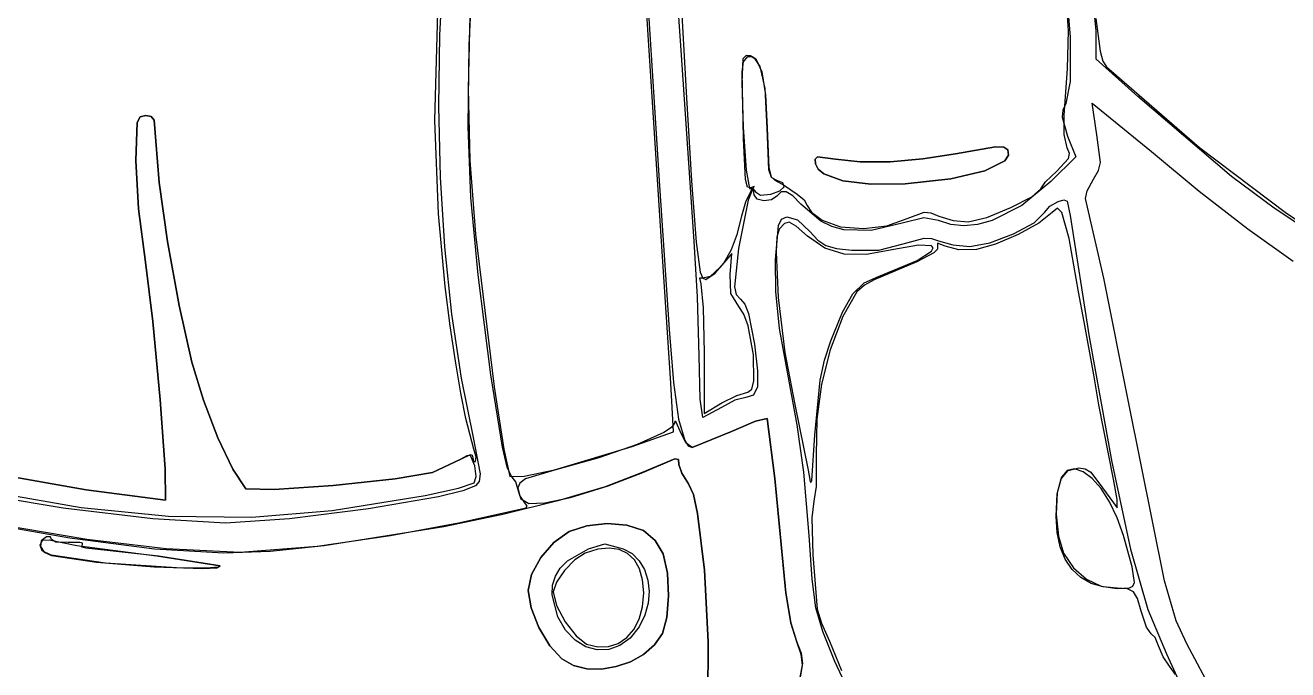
# Model space of a CAD drawing. Extents: x 92 to 340, y 24 to 544.
# Drawn here: x 167.6 to 256.1, y 280.4 to 325.6 of the extents above; entities that cross this region are included whole.
import ezdxf

# ---------------------------------------------------------------- set-up
doc = ezdxf.new("R2010")
doc.units = 0

msp = doc.modelspace()

# ---------------------------------------------------------------- linework, layer by layer
at = {"layer": 'Layer 1'}
for p, q in [((211.307672, 324.555504), (210.646787, 335.072643)), ((213.614135, 323.49717), (212.859939, 334.492191)), ((198.721964, 324.202726), (199.145303, 332.903229)), ((196.905931, 329.830671), (196.642531, 324.909456)), ((211.126697, 328.965229), (212.038981, 314.67772)), ((242.711264, 325.230016), (242.431544, 327.878568)), ((240.752685, 325.211936), (240.610499, 327.295795)), ((240.6371, 327.588392), (240.876466, 324.784104)), ((196.298671, 318.922157), (196.524289, 326.513951)), ((198.766442, 326.286139), (198.64228, 321.151329)), ((213.627893, 326.319394), (213.959504, 320.498557)), ((242.676339, 326.066099), (242.970115, 323.782656)), ((240.700997, 322.557237), (240.752685, 325.211936)), ((242.711264, 323.210714), (242.711264, 325.230016)), ((196.642531, 324.909456), (196.572036, 319.922732)), ((198.656783, 318.502567), (198.721964, 324.202726)), ((212.186442, 310.797162), (211.307672, 324.555504)), ((240.876466, 324.784104), (240.885417, 321.664312)), ((214.50243, 310.444384), (213.614135, 323.49717)), ((218.156228, 323.469339), (217.915557, 323.232587)), ((217.969399, 323.026476), (218.257399, 323.400862)), ((218.460599, 323.451529), (218.156228, 323.469339)), ((218.257399, 323.400862), (218.558488, 323.411735)), ((218.7991, 323.191956), (218.460599, 323.451529)), ((218.558488, 323.411735), (218.824015, 323.23418)), ((242.970115, 323.782656), (243.176104, 323.079117)), ((217.915557, 323.232587), (217.836474, 321.582098)), ((217.86264, 322.321361), (217.969399, 323.026476)), ((219.142166, 322.703419), (218.7991, 323.191956)), ((218.824015, 323.23418), (219.244648, 322.32749)), ((219.473689, 321.160633), (219.142166, 322.703419)), ((240.45666, 319.267009), (240.700997, 322.557237)), ((245.621682, 320.59416), (242.711264, 323.210714)), ((243.176104, 323.079117), (243.417878, 322.684017)), ((243.417878, 322.684017), (249.94824, 317.033461)), ((217.836474, 321.582098), (217.943029, 318.444287)), ((217.950835, 317.655519), (217.86264, 322.321361)), ((219.244648, 322.32749), (219.511822, 320.708212)), ((240.885417, 321.664312), (240.578721, 320.116146)), ((198.64228, 321.151329), (198.770862, 316.115935)), ((219.618416, 318.382242), (219.473689, 321.160633)), ((219.511822, 320.708212), (219.618063, 318.403761)), ((252.204344, 315.001355), (245.621682, 320.59416)), ((196.572036, 319.922732), (196.691153, 314.947198)), ((213.959504, 320.498557), (214.30946, 314.67772)), ((240.578721, 320.116146), (240.373487, 319.633645)), ((242.753245, 317.924689), (242.425161, 320.143662)), ((242.425161, 320.143662), (246.591822, 316.74006)), ((175.438704, 318.783086), (175.650647, 319.181681)), ((175.650647, 319.181681), (175.438704, 318.783086)), ((175.650647, 319.181681), (176.036222, 319.263834)), ((176.036222, 319.263834), (175.650647, 319.181681)), ((176.036222, 319.263834), (176.40498, 319.202759)), ((176.40498, 319.202759), (176.036222, 319.263834)), ((176.40498, 319.202759), (176.618791, 318.951714)), ((176.618791, 318.951714), (176.40498, 319.202759)), ((176.618791, 318.951714), (176.741778, 317.47278)), ((176.741778, 317.47278), (176.618791, 318.951714)), ((196.577779, 312.384663), (196.298671, 318.922157)), ((240.373487, 319.633645), (240.321414, 319.162058)), ((240.321414, 319.162058), (240.699371, 317.826969)), ((240.460232, 317.945018), (240.45666, 319.267009)), ((175.330666, 316.123757), (175.438704, 318.783086)), ((175.438704, 318.783086), (175.330666, 316.123757)), ((198.838425, 313.513244), (198.656783, 318.502567)), ((217.943029, 318.444287), (218.152442, 315.431557)), ((219.618063, 318.403761), (219.748944, 315.598162)), ((219.750752, 315.468384), (219.618416, 318.382242)), ((240.677852, 316.991591), (240.460232, 317.945018)), ((176.741778, 317.47278), (176.968702, 314.561287)), ((176.968702, 314.561287), (176.741778, 317.47278)), ((218.095826, 314.771515), (217.950835, 317.655519)), ((232.83348, 316.592246), (235.649354, 317.081637)), ((235.649354, 317.081637), (232.83348, 316.592246)), ((235.649354, 317.081637), (236.229542, 317.055201)), ((236.229542, 317.055201), (235.649354, 317.081637)), ((236.229542, 317.055201), (236.493552, 316.865649)), ((236.493552, 316.865649), (236.229542, 317.055201)), ((240.699371, 317.826969), (241.268755, 316.376699)), ((243.014565, 315.982955), (242.753245, 317.924689)), ((222.993146, 316.208407), (223.160572, 316.361044)), ((223.160572, 316.361044), (222.993146, 316.208407)), ((223.012846, 315.875754), (222.993146, 316.208407)), ((222.993146, 316.208407), (223.012846, 315.875754)), ((223.160572, 316.361044), (224.422194, 316.213715)), ((224.422194, 316.213715), (223.160572, 316.361044)), ((224.422194, 316.213715), (226.146182, 316.026203)), ((226.146182, 316.026203), (224.422194, 316.213715)), ((228.257288, 316.032828), (230.553669, 316.22453)), ((230.553669, 316.22453), (228.257288, 316.032828)), ((230.553669, 316.22453), (232.83348, 316.592246)), ((232.83348, 316.592246), (230.553669, 316.22453)), ((236.560194, 316.479334), (236.29889, 316.100617)), ((236.29889, 316.100617), (236.560194, 316.479334)), ((236.493552, 316.865649), (236.560194, 316.479334)), ((236.560194, 316.479334), (236.493552, 316.865649)), ((241.268755, 316.376699), (239.528148, 314.636092)), ((239.939134, 315.375162), (240.770588, 316.256798)), ((240.82243, 316.604632), (240.677852, 316.991591)), ((240.770588, 316.256798), (240.82243, 316.604632)), ((246.591822, 316.74006), (249.924648, 313.970246)), ((249.94824, 317.033461), (256.048654, 312.425232)), ((175.528486, 312.730209), (175.330666, 316.123757)), ((175.330666, 316.123757), (175.528486, 312.730209)), ((198.770862, 316.115935), (199.152353, 310.951326)), ((218.152442, 315.431557), (218.381929, 314.156314)), ((219.748944, 315.598162), (219.909767, 314.979472)), ((219.935867, 314.927145), (219.750752, 315.468384)), ((223.199218, 315.505321), (223.012846, 315.875754)), ((223.012846, 315.875754), (223.199218, 315.505321)), ((223.594516, 315.182347), (223.199218, 315.505321)), ((223.199218, 315.505321), (223.594516, 315.182347)), ((226.146182, 316.026203), (228.257288, 316.032828)), ((228.257288, 316.032828), (226.146182, 316.026203)), ((234.896834, 315.400739), (232.496175, 314.835533)), ((232.496175, 314.835533), (234.896834, 315.400739)), ((236.29889, 316.100617), (234.896834, 315.400739)), ((234.896834, 315.400739), (236.29889, 316.100617)), ((239.154688, 314.625685), (239.939134, 315.375162)), ((242.519706, 314.80084), (242.869628, 315.403489)), ((242.869628, 315.403489), (243.014565, 315.982955)), ((176.968702, 314.561287), (177.556519, 310.43552)), ((177.556519, 310.43552), (176.968702, 314.561287)), ((196.691153, 314.947198), (196.996587, 310.059556)), ((212.038981, 314.67772), (212.743126, 304.270769)), ((214.30946, 314.67772), (214.637643, 310.397817)), ((218.24224, 314.245914), (218.095826, 314.771515)), ((219.909767, 314.979472), (220.15605, 314.73487)), ((220.244244, 314.740514), (219.935867, 314.927145)), ((220.15605, 314.73487), (220.839028, 314.36022)), ((220.721173, 314.549221), (220.244244, 314.740514)), ((220.805823, 314.278552), (220.721173, 314.549221)), ((224.93703, 314.695447), (223.594516, 315.182347)), ((223.594516, 315.182347), (224.93703, 314.695447)), ((226.890664, 314.448392), (224.93703, 314.695447)), ((224.93703, 314.695447), (226.890664, 314.448392)), ((229.3057, 314.47452), (226.890664, 314.448392)), ((226.890664, 314.448392), (229.3057, 314.47452)), ((232.496175, 314.835533), (229.3057, 314.47452)), ((229.3057, 314.47452), (232.496175, 314.835533)), ((239.528148, 314.636092), (237.478987, 312.948667)), ((238.825062, 314.1228), (239.154688, 314.625685)), ((242.078998, 313.987378), (242.519706, 314.80084)), ((255.194611, 312.761622), (252.204344, 315.001355)), ((199.342131, 308.091922), (198.838425, 313.513244)), ((218.116508, 313.223525), (218.475768, 313.937239)), ((218.457776, 314.195472), (218.24224, 314.245914)), ((218.581563, 314.041391), (218.295807, 313.326889)), ((218.381929, 314.156314), (218.620054, 314.157946)), ((218.721302, 314.298528), (218.457776, 314.195472)), ((218.475768, 313.937239), (218.721302, 314.298528)), ((218.67158, 314.024143), (218.581563, 314.041391)), ((218.620054, 314.157946), (218.798913, 313.918542)), ((218.711777, 313.707581), (218.67158, 314.024143)), ((218.922832, 313.401452), (218.711777, 313.707581)), ((218.798913, 313.918542), (219.149706, 313.678388)), ((219.149706, 313.678388), (219.887586, 313.746739)), ((219.887586, 313.746739), (220.520519, 313.99042)), ((220.309861, 313.619386), (219.929936, 313.345878)), ((220.602981, 313.909937), (220.309861, 313.619386)), ((220.520519, 313.99042), (220.805823, 314.278552)), ((220.965984, 313.91788), (220.602981, 313.909937)), ((220.839028, 314.36022), (221.720973, 313.757322)), ((221.420467, 313.635906), (220.965984, 313.91788)), ((221.988026, 313.056705), (221.420467, 313.635906)), ((221.720973, 313.757322), (222.219272, 313.361902)), ((236.724665, 312.808261), (238.194609, 313.565444)), ((238.194609, 313.565444), (238.825062, 314.1228)), ((241.961611, 313.442997), (242.078998, 313.987378)), ((249.924648, 313.970246), (253.330764, 311.330739)), ((176.004119, 308.980003), (175.528486, 312.730209)), ((175.528486, 312.730209), (176.004119, 308.980003)), ((218.295807, 313.326889), (217.607582, 309.944498)), ((217.846412, 312.241788), (218.116508, 313.223525)), ((219.398239, 313.277059), (218.922832, 313.401452)), ((219.929936, 313.345878), (219.398239, 313.277059)), ((223.376378, 311.872115), (221.988026, 313.056705)), ((222.219272, 313.361902), (222.426529, 312.960397)), ((222.426529, 312.960397), (222.737415, 312.488292)), ((235.027511, 312.128998), (236.724665, 312.808261)), ((237.478987, 312.948667), (235.40016, 311.901534)), ((239.084706, 312.460157), (239.442511, 312.903908)), ((239.442511, 312.903908), (240.026271, 313.251086)), ((239.988612, 312.781935), (239.603995, 312.466507)), ((240.288032, 312.465802), (239.988612, 312.781935)), ((240.026271, 313.251086), (240.425549, 313.359091)), ((240.425549, 313.359091), (240.664622, 313.270312)), ((240.664622, 313.270312), (240.875407, 312.251313)), ((243.23977, 307.858698), (241.961611, 313.442997)), ((258.121313, 310.807172), (255.194611, 312.761622)), ((197.033921, 307.269382), (196.577779, 312.384663)), ((217.545498, 311.001018), (217.846412, 312.241788)), ((220.409388, 311.553165), (220.630332, 311.991029)), ((220.630332, 311.991029), (220.993192, 312.154652)), ((221.171654, 311.78472), (220.836586, 311.701018)), ((220.993192, 312.154652), (221.742184, 311.956655)), ((221.651647, 311.504024), (221.171654, 311.78472)), ((221.742184, 311.956655), (222.616324, 311.133712)), ((222.737415, 312.488292), (223.484863, 311.922524)), ((224.16209, 311.493643), (223.376378, 311.872115)), ((223.484863, 311.922524), (224.766919, 311.471299)), ((228.024769, 311.536166), (229.453867, 312.04141)), ((230.608112, 312.094371), (229.095797, 311.722146)), ((229.453867, 312.04141), (230.631484, 312.50227)), ((231.644971, 311.898535), (230.608112, 312.094371)), ((230.631484, 312.50227), (231.100453, 312.448753)), ((231.100453, 312.448753), (231.663315, 312.219916)), ((232.495065, 311.624564), (231.644971, 311.898535)), ((231.663315, 312.219916), (232.676009, 311.901798)), ((232.676009, 311.901798), (233.715425, 311.805402)), ((233.715425, 311.805402), (235.027511, 312.128998)), ((235.40016, 311.901534), (234.388018, 311.631388)), ((236.89735, 310.97505), (238.341849, 311.751636)), ((238.341849, 311.751636), (239.084706, 312.460157)), ((239.603995, 312.466507), (238.681999, 311.730094)), ((240.813318, 310.647937), (240.288032, 312.465802)), ((240.875407, 312.251313), (242.220903, 303.741602)), ((256.048654, 312.425232), (258.931139, 310.516497)), ((199.152353, 310.951326), (200.46116, 300.248041)), ((217.112854, 309.869224), (217.545498, 311.001018)), ((220.207908, 309.144044), (220.409388, 311.553165)), ((220.462261, 311.297401), (220.299649, 310.745353)), ((220.836586, 311.701018), (220.462261, 311.297401)), ((222.460748, 310.814448), (221.651647, 311.504024)), ((222.616324, 311.133712), (223.175598, 310.526741)), ((225.011818, 311.25714), (224.16209, 311.493643)), ((224.766919, 311.471299), (226.371337, 311.344321)), ((226.912305, 311.208308), (225.011818, 311.25714)), ((226.371337, 311.344321), (228.024769, 311.536166)), ((229.095797, 311.722146), (226.912305, 311.208308)), ((233.414533, 311.53729), (232.495065, 311.624564)), ((234.388018, 311.631388), (233.414533, 311.53729)), ((235.235165, 310.34888), (236.89735, 310.97505)), ((237.236326, 310.929718), (235.648836, 310.251448)), ((238.681999, 311.730094), (237.236326, 310.929718)), ((253.330764, 311.330739), (256.510925, 309.045244)), ((177.556519, 310.43552), (178.365792, 305.954617)), ((178.365792, 305.954617), (177.556519, 310.43552)), ((196.996587, 310.059556), (197.485042, 305.336506)), ((212.872242, 300.507686), (212.186442, 310.797162)), ((214.741789, 306.558799), (214.50243, 310.444384)), ((214.637643, 310.397817), (214.923823, 308.289087)), ((220.299649, 310.745353), (220.242321, 309.689698)), ((223.676565, 309.977967), (222.460748, 310.814448)), ((223.175598, 310.526741), (223.741685, 310.154356)), ((225.012833, 309.554501), (223.676565, 309.977967)), ((223.741685, 310.154356), (224.480546, 309.942243)), ((227.466712, 309.836636), (229.171292, 310.265173)), ((230.233407, 310.188824), (228.517947, 309.873589)), ((229.171292, 310.265173), (230.630646, 310.674969)), ((231.141557, 310.135659), (230.233407, 310.188824)), ((230.630646, 310.674969), (231.1516, 310.651481)), ((231.26207, 309.985407), (231.141557, 310.135659)), ((231.143773, 309.76043), (231.26207, 309.985407)), ((231.1516, 310.651481), (231.648146, 310.486012)), ((231.582176, 310.118417), (231.567751, 309.903112)), ((232.11346, 310.099367), (231.578075, 310.323469)), ((231.578075, 310.323469), (231.582176, 310.118417)), ((231.648146, 310.486012), (232.648977, 310.207449)), ((233.071958, 309.859787), (232.11346, 310.099367)), ((232.648977, 310.207449), (233.83925, 310.091606)), ((233.83925, 310.091606), (235.235165, 310.34888)), ((235.648836, 310.251448), (234.301389, 309.88135)), ((241.473013, 306.916604), (240.813318, 310.647937)), ((217.134859, 309.600186), (216.311828, 308.608527)), ((216.581323, 308.917412), (217.112854, 309.869224)), ((217.017384, 308.111463), (217.134859, 309.600186)), ((217.607582, 309.944498), (217.32483, 307.262547)), ((220.240353, 306.926702), (220.207908, 309.144044)), ((220.242321, 309.689698), (220.404009, 306.511394)), ((224.480546, 309.942243), (225.558139, 309.816086)), ((226.587358, 309.525794), (225.012833, 309.554501)), ((225.558139, 309.816086), (227.466712, 309.836636)), ((228.517947, 309.873589), (226.587358, 309.525794)), ((227.441268, 307.991166), (230.141431, 309.109472)), ((231.308024, 309.636346), (230.125556, 309.003991)), ((230.141431, 309.109472), (231.143773, 309.76043)), ((231.567751, 309.903112), (231.308024, 309.636346)), ((234.301389, 309.88135), (233.071958, 309.859787)), ((176.532548, 304.820011), (176.004119, 308.980003)), ((176.004119, 308.980003), (176.532548, 304.820011)), ((214.923823, 308.289087), (215.099097, 307.863868)), ((215.321393, 307.759391), (215.983744, 308.216591)), ((216.311828, 308.608527), (215.617958, 307.977584)), ((215.983744, 308.216591), (216.581323, 308.917412)), ((230.125556, 309.003991), (227.131176, 307.737518)), ((200.243143, 301.095767), (199.342131, 308.091922)), ((215.105327, 307.853582), (214.88149, 307.871045)), ((214.88149, 307.871045), (214.958219, 307.474699)), ((214.958219, 307.474699), (215.125215, 305.794505)), ((215.099097, 307.863868), (215.321393, 307.759391)), ((215.617958, 307.977584), (215.105327, 307.853582)), ((217.081281, 306.781005), (217.017384, 308.111463)), ((225.635971, 306.753488), (226.431182, 307.526761)), ((226.452564, 307.379124), (225.916297, 306.898392)), ((226.431182, 307.526761), (227.441268, 307.991166)), ((227.131176, 307.737518), (226.452564, 307.379124)), ((244.997618, 299.069763), (243.23977, 307.858698)), ((197.391638, 304.513127), (197.033921, 307.269382)), ((214.841449, 302.418684), (214.741789, 306.558799)), ((217.639684, 305.882612), (217.081281, 306.781005)), ((217.32483, 307.262547), (217.447641, 306.72698)), ((217.447641, 306.72698), (217.760687, 306.402254)), ((220.493923, 304.332329), (220.240353, 306.926702)), ((220.404009, 306.511394), (220.868314, 302.650134)), ((224.904591, 305.467783), (225.635971, 306.753488)), ((225.916297, 306.898392), (224.936897, 305.180583)), ((241.859658, 304.799936), (241.473013, 306.916604)), ((178.365792, 305.954617), (179.257085, 301.977712)), ((179.257085, 301.977712), (178.365792, 305.954617)), ((215.125215, 305.794505), (215.19458, 302.619415)), ((217.990472, 305.336727), (217.639684, 305.882612)), ((217.760687, 306.402254), (218.048582, 306.039873)), ((218.048582, 306.039873), (218.307273, 305.393132)), ((177.053634, 299.330025), (176.532548, 304.820011)), ((176.532548, 304.820011), (177.053634, 299.330025)), ((197.485042, 305.336506), (198.153223, 300.854747)), ((218.2854, 304.519814), (217.990472, 305.336727)), ((218.307273, 305.393132), (218.742468, 303.22831)), ((224.936897, 305.180583), (224.040499, 302.837101)), ((224.085997, 303.466082), (224.904591, 305.467783)), ((242.529231, 301.095767), (241.859658, 304.799936)), ((197.763819, 302.043681), (197.391638, 304.513127)), ((212.743126, 304.270769), (213.043693, 300.554572)), ((218.663622, 302.496781), (218.2854, 304.519814)), ((221.722384, 297.567987), (220.493923, 304.332329)), ((218.742468, 303.22831), (218.953242, 301.370068)), ((223.645035, 302.120482), (224.085997, 303.466082)), ((242.220903, 303.741602), (243.79927, 294.964954)), ((198.126475, 299.794722), (197.763819, 302.043681)), ((214.919545, 299.367243), (214.841449, 302.418684)), ((215.19458, 302.619415), (215.19458, 298.380082)), ((218.686244, 300.661271), (218.663622, 302.496781)), ((220.868314, 302.650134), (221.556226, 298.993563)), ((223.335638, 300.705991), (223.645035, 302.120482)), ((224.040499, 302.837101), (223.42833, 300.433691)), ((179.257085, 301.977712), (180.071517, 299.309084)), ((180.071517, 299.309084), (179.257085, 301.977712)), ((218.953242, 301.370068), (218.936408, 300.233181)), ((198.153223, 300.854747), (198.997836, 296.690981)), ((201.054268, 296.02207), (200.243143, 301.095767)), ((200.46116, 300.248041), (201.139805, 295.880484)), ((213.055334, 297.097381), (212.872242, 300.507686)), ((213.043693, 300.554572), (213.40432, 297.97377)), ((218.536672, 300.078762), (218.686244, 300.661271)), ((218.936408, 300.233181), (218.665971, 299.663229)), ((222.975804, 296.862431), (223.335638, 300.705991)), ((223.42833, 300.433691), (223.099662, 297.966384)), ((242.877422, 298.979099), (242.529231, 301.095767)), ((198.484544, 298.030832), (198.126475, 299.794722)), ((215.106385, 298.099623), (214.919545, 299.367243)), ((216.449411, 299.120563), (217.500557, 299.6436)), ((218.115935, 299.505797), (217.361387, 299.298451)), ((217.500557, 299.6436), (218.26516, 299.861044)), ((218.665971, 299.663229), (218.115935, 299.505797)), ((218.26516, 299.861044), (218.536672, 300.078762)), ((177.400624, 294.493957), (177.053634, 299.330025)), ((177.053634, 299.330025), (177.400624, 294.493957)), ((180.071517, 299.309084), (181.087562, 296.669329)), ((181.087562, 296.669329), (180.071517, 299.309084)), ((216.429303, 298.80271), (215.106385, 298.099623)), ((215.19458, 298.380082), (216.449411, 299.120563)), ((217.361387, 299.298451), (216.429303, 298.80271)), ((221.556226, 298.993563), (222.493204, 294.392985)), ((243.909298, 293.775623), (242.877422, 298.979099)), ((247.496786, 286.634868), (244.997618, 299.069763)), ((199.035231, 295.861953), (198.484544, 298.030832)), ((213.113895, 297.689695), (212.916579, 297.402442)), ((213.156868, 297.825862), (213.113895, 297.689695)), ((213.247334, 297.765146), (213.156868, 297.825862)), ((213.517826, 297.127015), (213.247334, 297.765146)), ((213.40432, 297.97377), (213.836517, 296.468896)), ((217.116867, 297.109023), (218.794194, 297.844741)), ((218.794194, 297.844741), (217.116867, 297.109023)), ((218.794194, 297.844741), (219.613477, 298.029068)), ((219.613477, 298.029068), (218.794194, 297.844741)), ((219.613477, 298.029068), (220.150053, 293.813724)), ((220.150053, 293.813724), (219.613477, 298.029068)), ((222.190344, 294.269513), (221.722384, 297.567987)), ((223.099662, 297.966384), (223.053768, 295.431211)), ((198.997836, 296.690981), (199.491637, 294.134663)), ((210.156205, 296.054569), (213.055334, 297.097381)), ((212.385073, 297.044784), (210.49959, 296.188537)), ((212.916579, 297.402442), (212.385073, 297.044784)), ((213.916024, 296.317213), (213.517826, 297.127015)), ((214.351793, 295.980486), (217.116867, 297.109023)), ((217.116867, 297.109023), (214.357085, 295.980486)), ((222.748924, 293.668864), (222.975804, 296.862431)), ((181.087562, 296.669329), (182.134431, 294.459853)), ((182.134431, 294.459853), (181.087562, 296.669329)), ((199.216206, 295.344515), (199.035231, 295.861953)), ((201.384953, 294.608494), (201.054268, 296.02207)), ((201.139805, 295.880484), (201.579466, 293.955893)), ((204.711208, 294.429365), (210.156205, 296.054569)), ((210.49959, 296.188537), (207.817645, 295.261513)), ((213.836517, 296.468896), (214.083051, 296.10135)), ((214.357085, 295.980486), (213.916024, 296.317213)), ((214.083051, 296.10135), (214.351793, 295.980486)), ((196.144568, 294.241996), (198.173041, 295.197672)), ((198.131414, 295.170155), (196.144568, 294.241996)), ((198.547322, 295.408401), (198.131414, 295.170155)), ((198.173041, 295.197672), (198.800369, 295.506926)), ((198.803853, 295.432798), (198.547322, 295.408401)), ((198.800369, 295.506926), (198.929188, 295.450828)), ((199.120956, 294.708016), (198.803853, 295.432798)), ((198.929188, 295.450828), (198.966792, 295.256586)), ((198.966792, 295.256586), (199.026941, 294.997514)), ((199.026941, 294.997514), (199.171756, 295.009641)), ((199.171756, 295.009641), (199.216206, 295.344515)), ((207.817645, 295.261513), (204.699434, 294.404274)), ((213.152436, 295.199656), (210.864936, 294.227179)), ((210.893511, 294.240232), (213.15495, 295.200758)), ((213.406525, 295.138851), (213.152436, 295.199656)), ((213.15495, 295.200758), (213.406574, 295.138758)), ((213.43069, 294.793388), (213.406525, 295.138851)), ((213.406574, 295.138758), (213.43069, 294.793388)), ((223.053768, 295.431211), (223.05099, 293.244119)), ((243.79927, 294.964954), (245.103496, 288.850181)), ((171.842926, 293.012741), (165.045071, 294.231413)), ((165.072235, 294.224004), (171.849761, 293.011683)), ((177.406765, 292.29572), (177.400624, 294.493957)), ((177.400624, 294.493957), (177.406765, 292.29572)), ((182.134431, 294.459853), (183.041335, 293.082062)), ((183.041335, 293.082062), (182.134431, 294.459853)), ((193.52921, 293.787557), (196.144568, 294.241996)), ((196.144568, 294.241996), (193.52921, 293.787557)), ((199.205358, 293.966388), (199.120956, 294.708016)), ((199.491637, 294.134663), (199.426363, 293.609344)), ((201.654255, 294.001401), (201.384953, 294.608494)), ((202.574052, 293.979656), (204.711208, 294.429365)), ((204.699434, 294.404274), (202.678325, 293.786163)), ((210.864936, 294.227179), (208.268538, 293.234323)), ((208.465604, 293.300387), (210.893511, 294.240232)), ((213.631244, 294.19834), (213.43069, 294.793388)), ((213.43069, 294.793388), (213.631244, 294.19834)), ((214.113315, 293.444012), (213.631244, 294.19834)), ((213.631244, 294.19834), (214.113315, 293.444012)), ((222.565171, 289.806871), (222.190344, 294.269513)), ((222.493204, 294.392985), (222.63851, 293.612172)), ((240.251652, 293.789514), (240.743749, 294.383686)), ((240.674878, 294.368285), (240.265807, 293.908268)), ((241.191651, 294.485236), (240.674878, 294.368285)), ((240.743749, 294.383686), (241.478305, 294.569374)), ((241.781548, 294.291699), (241.191651, 294.485236)), ((241.478305, 294.569374), (241.921807, 294.495131)), ((242.409992, 293.82025), (241.781548, 294.291699)), ((241.921807, 294.495131), (242.325193, 294.254035)), ((242.325193, 294.254035), (243.141653, 293.161084)), ((185.028638, 293.035049), (189.174248, 293.327728)), ((189.174248, 293.327728), (185.028638, 293.035049)), ((189.174248, 293.327728), (193.52921, 293.787557)), ((193.52921, 293.787557), (189.174248, 293.327728)), ((197.972818, 293.131567), (199.074389, 293.512098)), ((199.166817, 293.308193), (198.265312, 292.952106)), ((199.074389, 293.512098), (199.205358, 293.966388)), ((199.426363, 293.609344), (199.166817, 293.308193)), ((201.579466, 293.955893), (202.574052, 293.979656)), ((201.998566, 293.575554), (201.654255, 294.001401)), ((202.141794, 293.101818), (201.998566, 293.575554)), ((202.263067, 293.49409), (202.141794, 293.163554)), ((202.141794, 293.163554), (202.308212, 292.414997)), ((202.678325, 293.786163), (202.263067, 293.49409)), ((208.268538, 293.234323), (204.939335, 292.241028)), ((205.83291, 292.493628), (208.465604, 293.300387)), ((214.444066, 292.688107), (214.113315, 293.444012)), ((214.113315, 293.444012), (214.444066, 292.688107)), ((220.150053, 293.813724), (220.931676, 285.76333)), ((220.930971, 285.805575), (220.150053, 293.813724)), ((222.63851, 293.612172), (222.696348, 293.52696)), ((222.696348, 293.52696), (222.748924, 293.668864)), ((223.05099, 293.244119), (222.886552, 292.233631)), ((240.265807, 293.908268), (239.972356, 292.810643)), ((239.976182, 292.731197), (240.251652, 293.789514)), ((243.042404, 293.103466), (242.409992, 293.82025)), ((243.141653, 293.161084), (244.164357, 291.749972)), ((244.179438, 292.343698), (243.909298, 293.775623)), ((170.241358, 291.739301), (164.642667, 292.659048)), ((165.12374, 292.903204), (171.510218, 291.776039)), ((177.406765, 292.29572), (171.842926, 293.012741)), ((171.849761, 293.011683), (177.406765, 292.29572)), ((183.041335, 293.082062), (185.028638, 293.035049)), ((185.028638, 293.035049), (183.041335, 293.082062)), ((189.111586, 291.567233), (195.629159, 292.618909)), ((196.571826, 292.540978), (191.65538, 291.680034)), ((195.629159, 292.618909), (197.972818, 293.131567)), ((198.265312, 292.952106), (196.571826, 292.540978)), ((202.266148, 292.618688), (202.141794, 293.101818)), ((202.565128, 292.170484), (202.266148, 292.618688)), ((202.308212, 292.414997), (202.893167, 292.069369)), ((204.025215, 292.103351), (205.83291, 292.493628)), ((214.745179, 291.359971), (214.444066, 292.688107)), ((214.444066, 292.688107), (214.745179, 291.359971)), ((239.891509, 291.153072), (239.976182, 292.731197)), ((239.972356, 292.810643), (239.905753, 291.303973)), ((243.644207, 292.173923), (243.042404, 293.103466)), ((244.164357, 291.749972), (244.179438, 292.343698)), ((176.527504, 290.995104), (170.241358, 291.739301)), ((171.510218, 291.776039), (177.618916, 291.178604)), ((183.476988, 291.109476), (189.111586, 291.567233)), ((191.65538, 291.680034), (186.110415, 290.978237)), ((197.965255, 290.717038), (202.710119, 291.74715)), ((204.939335, 292.241028), (201.090307, 291.288331)), ((202.782351, 291.871504), (202.565128, 292.170484)), ((202.710119, 291.74715), (202.782351, 291.871504)), ((202.893167, 292.069369), (204.025215, 292.103351)), ((222.886552, 292.233631), (222.753686, 291.055264)), ((244.180824, 291.064199), (243.644207, 292.173923)), ((170.714875, 289.621927), (165.003018, 290.635172)), ((166.101067, 290.535754), (171.902143, 289.563879)), ((181.62987, 290.688463), (176.527504, 290.995104)), ((177.618916, 291.178604), (183.476988, 291.109476)), ((186.110415, 290.978237), (181.62987, 290.688463)), ((193.211616, 289.811104), (197.965255, 290.717038)), ((201.090307, 291.288331), (196.934438, 290.417265)), ((205.732016, 290.095091), (206.978474, 290.507179)), ((206.978474, 290.507179), (205.732016, 290.095091)), ((206.978474, 290.507179), (208.391389, 290.658918)), ((208.391389, 290.658918), (206.978474, 290.507179)), ((208.391389, 290.658918), (209.77672, 290.547528)), ((209.77672, 290.547528), (208.391389, 290.658918)), ((209.77672, 290.547528), (210.94043, 290.170232)), ((210.94043, 290.170232), (209.77672, 290.547528)), ((215.224875, 287.395236), (214.745179, 291.359971)), ((214.745179, 291.359971), (215.224875, 287.395236)), ((222.753686, 291.055264), (222.825874, 288.464551)), ((239.964165, 290.019538), (239.891509, 291.153072)), ((239.905753, 291.303973), (240.055513, 289.768859)), ((244.617676, 289.806871), (244.180824, 291.064199)), ((169.068856, 289.715854), (168.695898, 289.43727)), ((169.351784, 289.723748), (169.068856, 289.715854)), ((169.412462, 289.540876), (169.351784, 289.723748)), ((176.649179, 288.867578), (170.714875, 289.621927)), ((188.055016, 289.078737), (193.211616, 289.811104)), ((196.934438, 290.417265), (188.554097, 289.084172)), ((204.66484, 289.338167), (205.732016, 290.095091)), ((205.732016, 290.095091), (204.66484, 289.338167)), ((210.94043, 290.170232), (211.765666, 289.476803)), ((211.765666, 289.476803), (210.94043, 290.170232)), ((222.769308, 286.746775), (222.565171, 289.806871)), ((240.176819, 289.020523), (239.964165, 290.019538)), ((240.055513, 289.768859), (240.411151, 288.585906)), ((245.222817, 287.618517), (244.617676, 289.806871)), ((168.627884, 289.131654), (168.788398, 289.491928)), ((168.773267, 288.734961), (168.627884, 289.131654)), ((168.695898, 289.43727), (168.652711, 289.043195)), ((168.652711, 289.043195), (168.90579, 288.657983)), ((169.396984, 288.444134), (168.773267, 288.734961)), ((168.788398, 289.491928), (169.245245, 289.508774)), ((169.245245, 289.508774), (171.192933, 289.114721)), ((169.715587, 289.34773), (169.412462, 289.540876)), ((170.581216, 289.331326), (169.715587, 289.34773)), ((171.400146, 289.332561), (170.581216, 289.331326)), ((171.192933, 289.114721), (176.797164, 288.389409)), ((171.590321, 289.273978), (171.400146, 289.332561)), ((171.554927, 288.999715), (171.590161, 289.182454)), ((171.832167, 288.921751), (171.554927, 288.999715)), ((171.590161, 289.182454), (171.590321, 289.273978)), ((176.930206, 288.372299), (171.832167, 288.921751)), ((171.902143, 289.563879), (177.471676, 288.903054)), ((181.502164, 288.570031), (176.649179, 288.867578)), ((177.471676, 288.903054), (182.663862, 288.650641)), ((182.663862, 288.650641), (188.055016, 289.078737)), ((188.554097, 289.084172), (184.755589, 288.704215)), ((203.74173, 288.271713), (204.66484, 289.338167)), ((204.66484, 289.338167), (203.74173, 288.271713)), ((205.614414, 288.047088), (207.088094, 288.884004)), ((207.744033, 288.852582), (206.864786, 288.579204)), ((207.088094, 288.884004), (208.240664, 289.226331)), ((208.538172, 288.935046), (207.744033, 288.852582)), ((208.240664, 289.226331), (209.522615, 288.881534)), ((209.2373, 288.833328), (208.538172, 288.935046)), ((209.831517, 288.554156), (209.2373, 288.833328)), ((209.522615, 288.881534), (210.151107, 288.548623)), ((211.765666, 289.476803), (212.334256, 288.530167)), ((212.334256, 288.530167), (211.765666, 289.476803)), ((240.525468, 288.160738), (240.176819, 289.020523)), ((245.103496, 288.850181), (246.322063, 284.624865)), ((168.90579, 288.657983), (169.421634, 288.40599)), ((173.204826, 287.87012), (169.396984, 288.444134)), ((169.421634, 288.40599), (172.572626, 287.94487)), ((172.572626, 287.94487), (176.625979, 287.612371)), ((178.53464, 287.525676), (173.204826, 287.87012)), ((176.797164, 288.389409), (181.258042, 287.701139)), ((181.258042, 287.701139), (176.930206, 288.372299)), ((184.755589, 288.704215), (181.502164, 288.570031)), ((203.092597, 287.082163), (203.74173, 288.271713)), ((203.74173, 288.271713), (203.092597, 287.082163)), ((205.110533, 287.536656), (205.614414, 288.047088)), ((206.141045, 288.104045), (205.40768, 287.352859)), ((206.864786, 288.579204), (206.141045, 288.104045)), ((210.31092, 288.104262), (209.831517, 288.554156)), ((210.151107, 288.548623), (210.652966, 288.051878)), ((210.665611, 287.490376), (210.31092, 288.104262)), ((210.652966, 288.051878), (211.021681, 287.423154)), ((212.334256, 288.530167), (212.621445, 287.178846)), ((212.621445, 287.178846), (212.334256, 288.530167)), ((222.825874, 288.464551), (223.136715, 284.647184)), ((240.411151, 288.585906), (241.120516, 287.540531)), ((241.006112, 287.44489), (240.525468, 288.160738)), ((176.625979, 287.612371), (180.036261, 287.500469)), ((180.577528, 287.540961), (178.53464, 287.525676)), ((180.036261, 287.500469), (181.017304, 287.555984)), ((181.132505, 287.602006), (180.577528, 287.540961)), ((181.017304, 287.555984), (181.258042, 287.701139)), ((181.258042, 287.701139), (181.132505, 287.602006)), ((202.84735, 285.955946), (203.092597, 287.082163)), ((203.092597, 287.082163), (202.84735, 285.955946)), ((204.571854, 286.338893), (204.762802, 286.966788)), ((204.762802, 286.966788), (205.110533, 287.536656)), ((205.40768, 287.352859), (204.839482, 286.536189)), ((210.885685, 286.719228), (210.665611, 287.490376)), ((211.021681, 287.423154), (211.250742, 286.694311)), ((212.621445, 287.178846), (212.704805, 285.580635)), ((212.704805, 285.580635), (212.621445, 287.178846)), ((215.485164, 282.366281), (215.224875, 287.395236)), ((215.224875, 287.395236), (215.485164, 282.366281)), ((241.614747, 286.877688), (241.006112, 287.44489)), ((241.120516, 287.540531), (242.012278, 286.759972)), ((245.381044, 286.524051), (245.222817, 287.618517)), ((204.53832, 285.654382), (204.571854, 286.338893)), ((204.839482, 286.536189), (204.61124, 285.864577)), ((210.961244, 285.797549), (210.885685, 286.719228)), ((211.250742, 286.694311), (211.333638, 285.897205)), ((223.036482, 284.756325), (222.769308, 286.746775)), ((242.347373, 286.463842), (241.614747, 286.877688)), ((242.012278, 286.759972), (243.044865, 286.271578)), ((243.199988, 286.208059), (242.347373, 286.463842)), ((243.044865, 286.271578), (244.176704, 286.102702)), ((244.16859, 286.115049), (243.199988, 286.208059)), ((244.89276, 286.072887), (244.16859, 286.115049)), ((244.176704, 286.102702), (245.047343, 286.144953)), ((245.32407, 285.878027), (244.89276, 286.072887)), ((245.047343, 286.144953), (245.278498, 286.268738)), ((245.278498, 286.268738), (245.381044, 286.524051)), ((248.301307, 283.824495), (247.496786, 286.634868)), ((203.060367, 284.74836), (202.84735, 285.955946)), ((202.84735, 285.955946), (203.060367, 284.74836)), ((204.946026, 284.121148), (204.53832, 285.654382)), ((204.61124, 285.864577), (204.854547, 284.907716)), ((210.877707, 284.814922), (210.961244, 285.797549)), ((211.333638, 285.897205), (211.263856, 285.063694)), ((212.704805, 285.580635), (212.58781, 284.059219)), ((212.58781, 284.059219), (212.704805, 285.580635)), ((221.28963, 283.70035), (220.930971, 285.805575)), ((220.931676, 285.76333), (221.285661, 283.699755)), ((245.597887, 285.401716), (245.32407, 285.878027)), ((245.849577, 284.515201), (245.597887, 285.401716)), ((203.613011, 283.372862), (203.060367, 284.74836)), ((203.060367, 284.74836), (203.613011, 283.372862)), ((204.854547, 284.907716), (205.454379, 283.775205)), ((210.638954, 283.953033), (210.877707, 284.814922)), ((211.263856, 285.063694), (211.034886, 284.225635)), ((223.52035, 283.086285), (223.036482, 284.756325)), ((223.136715, 284.647184), (223.428876, 283.668462)), ((246.222772, 283.394028), (245.849577, 284.515201)), ((246.322063, 284.624865), (247.643453, 281.516588)), ((205.484196, 283.187693), (204.946026, 284.121148)), ((205.454379, 283.775205), (206.215608, 282.773067)), ((210.640216, 283.414886), (210.016387, 282.625556)), ((210.262775, 283.227776), (210.638954, 283.953033)), ((211.034886, 284.225635), (210.640216, 283.414886)), ((212.58781, 284.059219), (212.273931, 282.938283)), ((212.273931, 282.938283), (212.58781, 284.059219)), ((221.285661, 283.699755), (221.688165, 282.402414)), ((221.69522, 282.3562), (221.28963, 283.70035)), ((223.428876, 283.668462), (223.986513, 282.398533)), ((249.066207, 282.221086), (248.301307, 283.824495)), ((204.375667, 282.091225), (203.613011, 283.372862)), ((203.613011, 283.372862), (204.375667, 282.091225)), ((206.146695, 282.486446), (205.484196, 283.187693)), ((206.215608, 282.773067), (206.943103, 282.207327)), ((209.169294, 282.250742), (209.766958, 282.655047)), ((210.016387, 282.625556), (209.292703, 282.096241)), ((209.766958, 282.655047), (210.262775, 283.227776)), ((212.273931, 282.938283), (211.716347, 282.140421)), ((211.716347, 282.140421), (212.273931, 282.938283)), ((224.374569, 280.987421), (223.52035, 283.086285)), ((246.558661, 282.9277), (246.222772, 283.394028)), ((246.840398, 282.675817), (246.558661, 282.9277)), ((247.083242, 282.070449), (246.840398, 282.675817)), ((205.218724, 281.165221), (204.375667, 282.091225)), ((204.375667, 282.091225), (205.218724, 281.165221)), ((206.89616, 282.022044), (206.146695, 282.486446)), ((207.695225, 281.799119), (206.89616, 282.022044)), ((206.943103, 282.207327), (207.739577, 282.010986)), ((208.506528, 281.822307), (207.695225, 281.799119)), ((207.739577, 282.010986), (208.48757, 282.030756)), ((208.48757, 282.030756), (209.169294, 282.250742)), ((209.292703, 282.096241), (208.506528, 281.822307)), ((211.716347, 282.140421), (210.952877, 281.478753)), ((210.952877, 281.478753), (211.716347, 282.140421)), ((215.458811, 277.089577), (215.485164, 282.366281)), ((215.485164, 282.366281), (215.458811, 277.089577)), ((221.688165, 282.402414), (222.002528, 281.56574)), ((222.011282, 281.483917), (221.69522, 282.3562)), ((223.986513, 282.398533), (224.835297, 280.356301)), ((247.396244, 281.303995), (247.083242, 282.070449)), ((250.948278, 278.672492), (249.066207, 282.221086)), ((206.028654, 280.711075), (205.218724, 281.165221)), ((205.218724, 281.165221), (206.028654, 280.711075)), ((210.040131, 280.9675), (209.034723, 280.620885)), ((209.034723, 280.620885), (210.040131, 280.9675)), ((210.952877, 281.478753), (210.040131, 280.9675)), ((210.040131, 280.9675), (210.952877, 281.478753)), ((222.108367, 280.836123), (221.696984, 278.521856)), ((222.002528, 281.56574), (222.108367, 280.836123)), ((222.104399, 280.718031), (222.011282, 281.483917)), ((225.935171, 277.615084), (224.374569, 280.987421)), ((247.846301, 280.665335), (247.396244, 281.303995)), ((247.643453, 281.516588), (248.974832, 278.597102)), ((206.972372, 280.478451), (206.028654, 280.711075)), ((206.028654, 280.711075), (206.972372, 280.478451)), ((207.993266, 280.453128), (206.972372, 280.478451)), ((206.972372, 280.478451), (207.993266, 280.453128)), ((209.034723, 280.620885), (207.993266, 280.453128)), ((207.993266, 280.453128), (209.034723, 280.620885)), ((221.58727, 278.158847), (222.104399, 280.718031)), ((248.270913, 280.081267), (247.846301, 280.665335))]:
    msp.add_line(p, q, dxfattribs=at)

doc.saveas('drawing.dxf')
